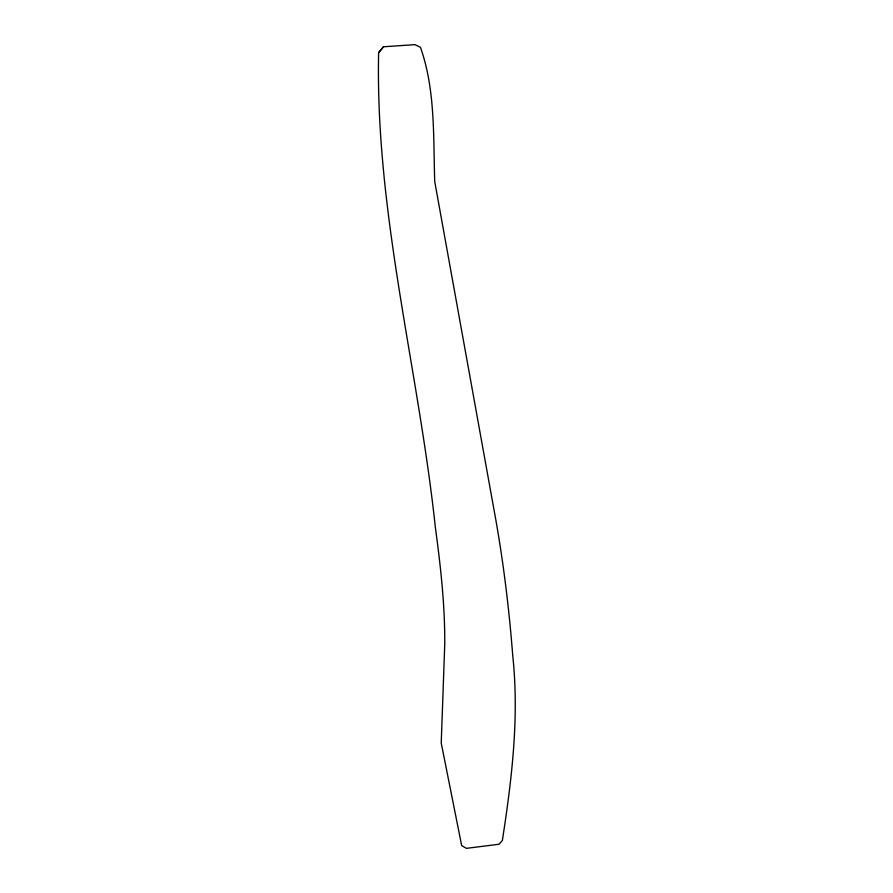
<?xml version="1.0" encoding="UTF-8"?>
<svg xmlns="http://www.w3.org/2000/svg" width="893" height="893" viewBox="0 0 893 893"><rect width="100%" height="100%" fill="white"/><g stroke="black" fill="none" stroke-linecap="round" stroke-linejoin="round"><path stroke-width="1.34" d="M378.632 52.631C375.093 212.623 418.493 369.222 435.36 527.45C440.606 566.162 445.015 605.164 444.747 644.288L441.231 743.076L461.681 845.615L466.425 848.35L499.064 844.231L502.368 840.48C511.767 779.477 519.346 717.849 512.783 656.121C509.3 611.236 503.965 566.519 496.24 522.171L434.735 181.558C433.205 136.942 435.561 89.825 420.447 47.318L414.899 44.65L383.521 46.771L378.632 52.631L383.521 46.771"/></g></svg>
